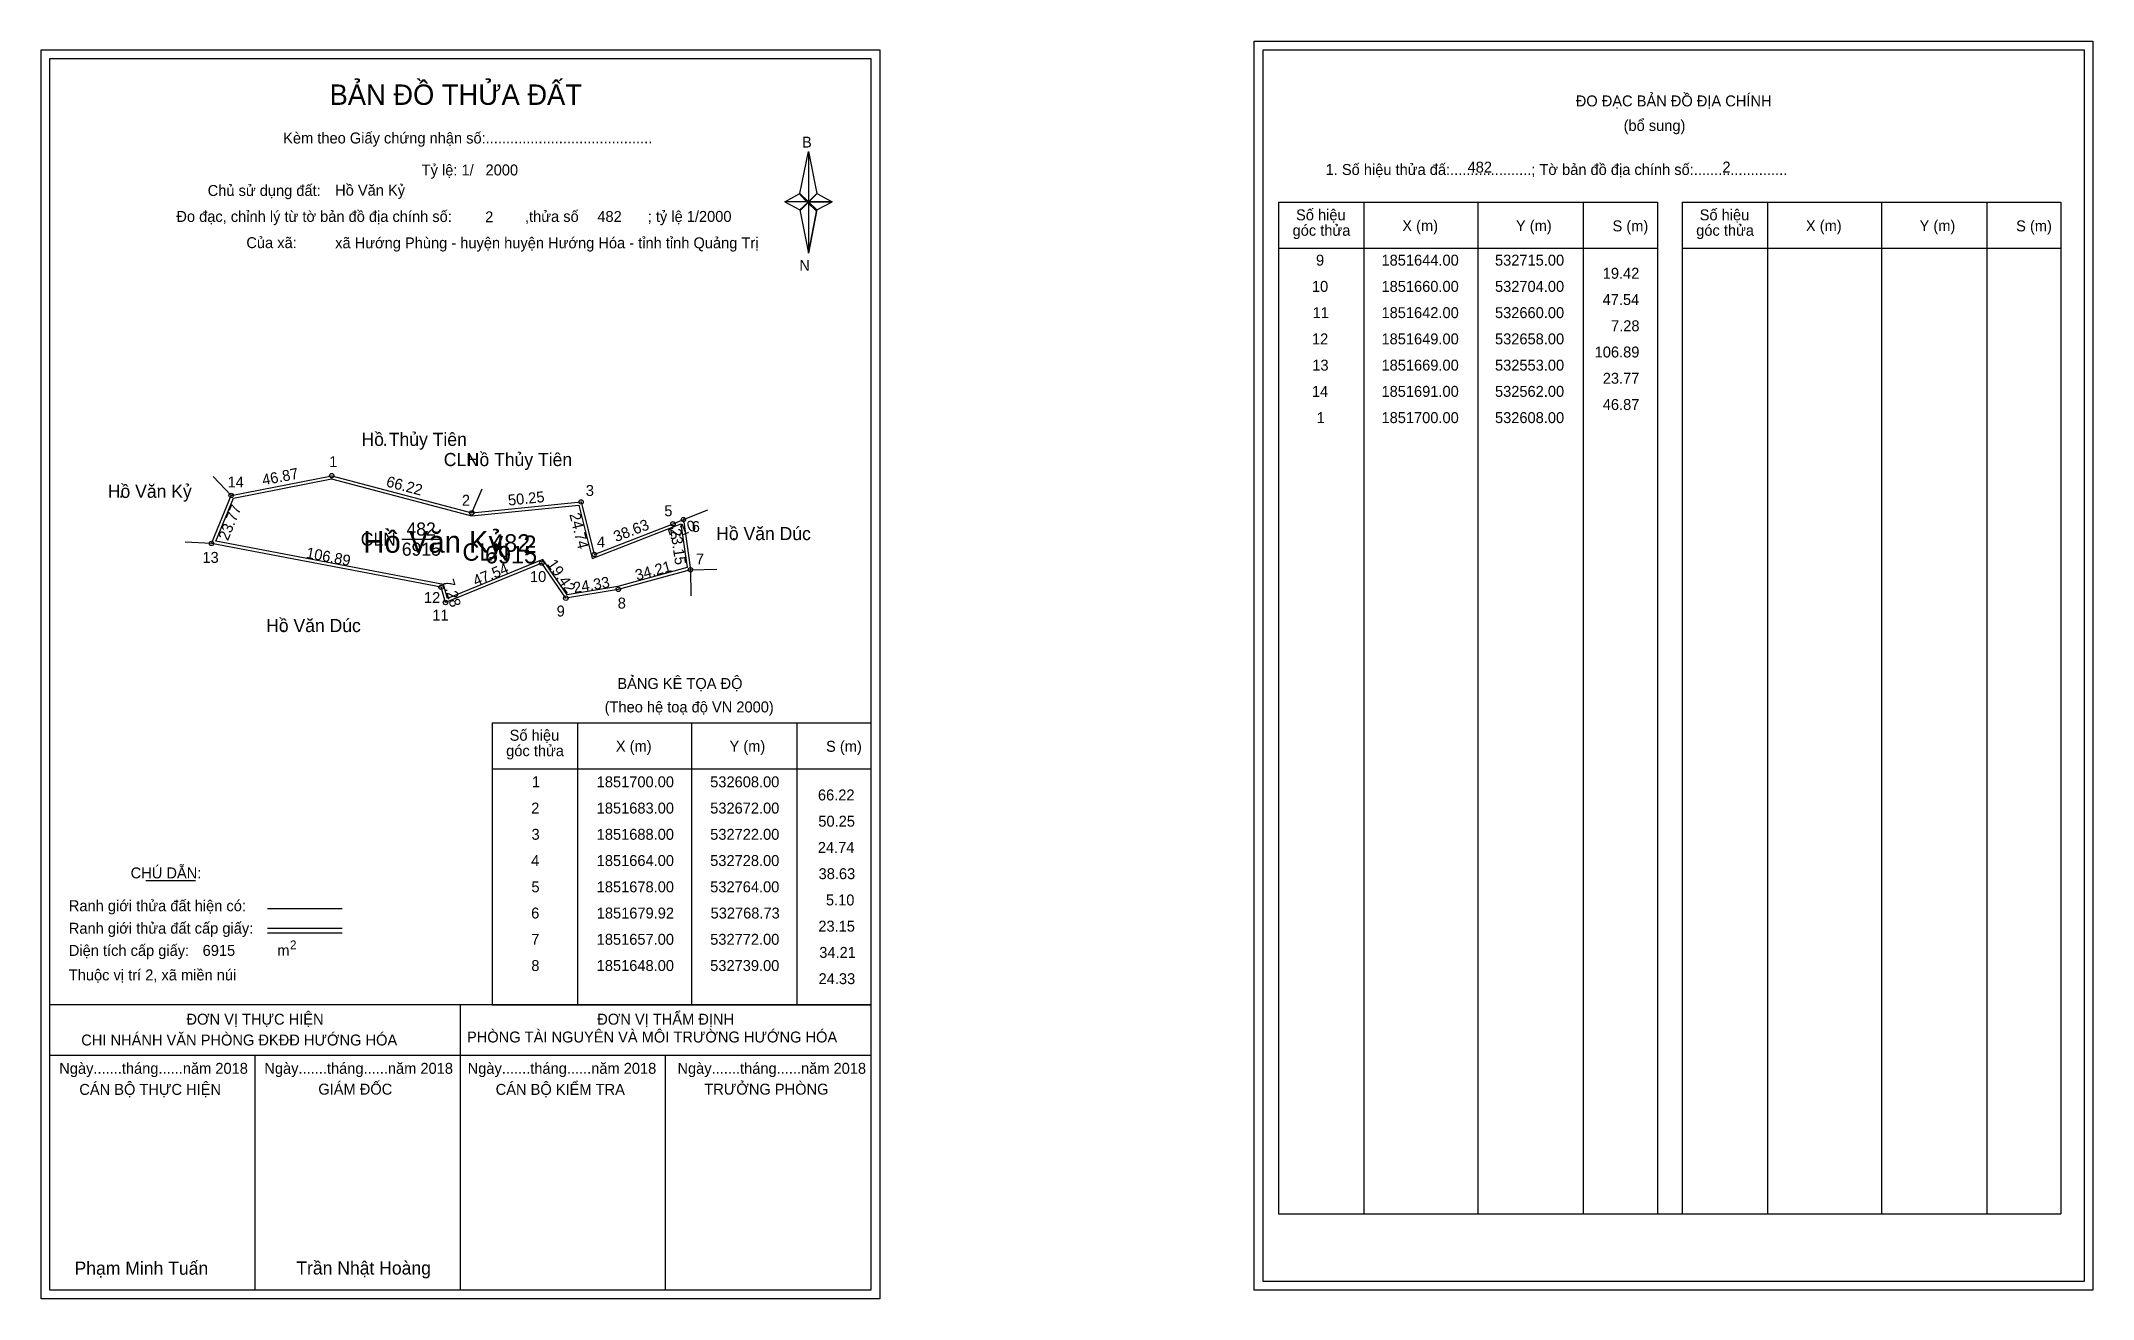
# Model space of a CAD drawing. Extents: x 532475 to 533413, y 1851324 to 1851899.
import ezdxf

# ---------------------------------------------------------------- set-up
doc = ezdxf.new("R2010")
doc.units = 0
for name, color, linetype in [('Level 1', 7, 'Continuous'), ('Level 10', 7, 'Continuous'), ('Level 11', 7, 'Continuous'), ('Level 13', 7, 'Continuous'), ('Level 2', 7, 'Continuous'), ('Level 27', 7, 'Continuous'), ('Level 3', 7, 'Continuous'), ('Level 36', 7, 'Continuous'), ('Level 4', 7, 'Continuous'), ('Level 49', 7, 'Continuous'), ('Level 5', 7, 'Continuous'), ('Level 53', 7, 'Continuous'), ('Level 55', 7, 'Continuous'), ('Level 6', 7, 'Continuous'), ('Level 60', 7, 'Continuous'), ('Level 63', 7, 'Continuous'), ('Level 7', 7, 'Continuous'), ('Level 9', 7, 'Continuous')]:
    doc.layers.add(name, color=color, linetype=linetype)

msp = doc.modelspace()

# ---------------------------------------------------------------- linework, layer by layer
at = {"layer": 'Level 1'}
for p, q in [((532479.09, 1851890.73), (532479.09, 1851890.73)), ((533033.74, 1851894.73), (533033.74, 1851894.73)), ((532821.94, 1851828.96), (532825.87, 1851848.24)), ((532825.87, 1851848.24), (532825.87, 1851825.19)), ((532825.87, 1851848.24), (532829.81, 1851828.96)), ((532815.05, 1851825.19), (532821.94, 1851828.96)), ((532821.94, 1851828.96), (532825.87, 1851825.19)), ((532825.58, 1851824.76), (532821.94, 1851828.52)), ((532825.87, 1851825.19), (532821.94, 1851821.51)), ((532825.58, 1851824.76), (532821.94, 1851821.07)), ((532821.94, 1851821.07), (532825.58, 1851824.76)), ((532829.51, 1851828.52), (532825.58, 1851824.76)), ((532825.58, 1851824.76), (532829.51, 1851828.52)), ((532829.51, 1851821.07), (532825.58, 1851824.76)), ((532829.81, 1851828.96), (532825.87, 1851825.19)), ((532825.87, 1851825.19), (532825.87, 1851801.79)), ((532825.87, 1851825.19), (532836.69, 1851825.19)), ((532825.87, 1851825.19), (532829.81, 1851821.51)), ((532829.81, 1851821.51), (532836.69, 1851825.19)), ((533040.8, 1851825.02), (533214.01, 1851825.02)), ((533079.98, 1851362.49), (533079.98, 1851825.02)), ((533132.13, 1851362.49), (533132.13, 1851825.02)), ((533180.07, 1851825.02), (533180.07, 1851362.49)), ((533214.01, 1851825.02), (533214.01, 1851362.49)), ((533225.32, 1851825.02), (533398.52, 1851825.02)), ((533264.5, 1851362.49), (533264.5, 1851825.02)), ((533316.64, 1851362.49), (533316.64, 1851825.02)), ((533364.59, 1851825.02), (533364.59, 1851362.49)), ((533398.52, 1851825.02), (533398.52, 1851362.49)), ((532821.94, 1851821.51), (532825.87, 1851801.79)), ((532829.81, 1851821.51), (532825.87, 1851801.79)), ((533040.8, 1851803.96), (533214.01, 1851803.96)), ((533225.32, 1851803.96), (533398.52, 1851803.96)), ((532681.28, 1851587.07), (532854.48, 1851587.07)), ((532720.46, 1851458.02), (532720.46, 1851587.07)), ((532772.6, 1851458.02), (532772.6, 1851587.07)), ((532820.55, 1851587.07), (532820.55, 1851458.02)), ((532681.28, 1851566.02), (532854.48, 1851566.02)), ((532522.93, 1851514.86), (532545.73, 1851514.86)), ((532578.66, 1851502.05), (532612.68, 1851502.05)), ((532578.66, 1851493.15), (532612.68, 1851493.15)), ((532578.66, 1851490.96), (532612.68, 1851490.96)), ((532692.75, 1851458.02), (532479.09, 1851458.02)), ((532854.48, 1851458.02), (532644.8, 1851458.02)), ((532666.79, 1851327.58), (532666.79, 1851458.02)), ((532681.28, 1851458.02), (532854.48, 1851458.02)), ((532854.49, 1851434.92), (532479.09, 1851434.92)), ((532572.94, 1851327.58), (532572.94, 1851434.92)), ((532760.64, 1851327.58), (532760.64, 1851434.92)), ((533040.8, 1851362.49), (533398.52, 1851362.49)), ((532854.48, 1851327.58), (532854.48, 1851327.58)), ((533409.14, 1851331.58), (533409.14, 1851331.58))]:
    msp.add_line(p, q, dxfattribs=at)
for points in [[(532821.94, 1851828.96), (532825.87, 1851848.24), (532825.87, 1851825.19)], [(532815.05, 1851825.19), (532821.94, 1851821.51), (532825.87, 1851825.19)], [(532825.87, 1851825.19), (532829.81, 1851828.96), (532836.69, 1851825.19)], [(532825.87, 1851825.19), (532825.87, 1851801.79), (532829.81, 1851821.51)]]:
    msp.add_lwpolyline(points, close=True, dxfattribs=at)
at = {"layer": 'Level 10'}
for points in [[(532768.73, 1851679.92), (532772, 1851657), (532739, 1851648), (532715, 1851644), (532704, 1851660), (532660, 1851642), (532658, 1851649), (532553, 1851669), (532562, 1851691), (532608, 1851700), (532672, 1851683), (532722, 1851688), (532728, 1851664), (532764, 1851678)], [(532767.6, 1851677.95), (532770.44, 1851658.03), (532738.7, 1851649.37), (532715.65, 1851645.53), (532704.51, 1851661.72), (532660.92, 1851643.89), (532659.11, 1851650.21), (532554.94, 1851670.05), (532563.01, 1851689.77), (532607.95, 1851698.56), (532671.89, 1851681.58), (532720.94, 1851686.49), (532727.03, 1851662.12), (532764.52, 1851676.7)]]:
    msp.add_lwpolyline(points, close=True, dxfattribs=at)
at = {"layer": 'Level 11'}
for centre in [(532608, 1851700), (532562, 1851691), (532722, 1851688), (532672, 1851683), (532764, 1851678), (532768.73, 1851679.92), (532768.73, 1851679.92), (532553, 1851669), (532704, 1851660), (532728, 1851664), (532772, 1851657), (532658, 1851649), (532739, 1851648), (532660, 1851642), (532715, 1851644)]:
    msp.add_circle(centre, 1, dxfattribs=at)
at = {"layer": 'Level 27'}
for p, q in [((532562, 1851691), (532553.72, 1851699.68)), ((532672, 1851683), (532676.73, 1851694.03)), ((532768.73, 1851679.92), (532779.85, 1851684.43)), ((532553, 1851669), (532541.01, 1851669.55)), ((532772, 1851657), (532784, 1851657.31)), ((532772, 1851657), (532772.1, 1851645))]:
    msp.add_line(p, q, dxfattribs=at)
at = {"layer": 'Level 3'}
for p, q in [((533040.8, 1851825.02), (533040.8, 1851362.49)), ((533225.32, 1851825.02), (533225.32, 1851362.49)), ((532681.28, 1851587.07), (532681.28, 1851458.02))]:
    msp.add_line(p, q, dxfattribs=at)
at = {"layer": 'Level 63'}
for points in [[(532475.09, 1851894.73), (532858.49, 1851894.73), (532858.49, 1851323.58), (532475.09, 1851323.58)], [(532479.09, 1851890.73), (532854.49, 1851890.73), (532854.49, 1851327.58), (532479.09, 1851327.58)], [(533029.74, 1851898.73), (533413.14, 1851898.73), (533413.14, 1851327.58), (533029.74, 1851327.58)], [(533033.74, 1851894.73), (533409.14, 1851894.73), (533409.14, 1851331.58), (533033.74, 1851331.58)]]:
    msp.add_lwpolyline(points, close=True, dxfattribs=at)
at = {"layer": 'Level 9'}
msp.add_line((532640.03, 1851671), (532657.19, 1851671), dxfattribs=at)

# ---------------------------------------------------------------- texts
at = {"layer": 'Level 1'}
for s, height, p in [('BẢN ĐỒ THỬA ĐẤT', 9.3313, (532607.02, 1851869.54)), ('ĐO ĐẠC BẢN ĐỒ ĐỊA CHÍNH', 5, (533176.69, 1851868.85)), ('(bổ sung)', 5, (533198.57, 1851857.61)), ('Kèm theo Giấy chứng nhận số:.........................................', 5, (532585.79, 1851851.88)), ('B', 5, (532822.96, 1851850)), ('1. Số hiệu thửa đấ:....................; Tờ bản đồ địa chính số:.......................', 5, (533062.35, 1851837.49)), ('Chủ sử dụng đất:', 5, (532551.27, 1851827.89)), ('Đo đạc, chỉnh lý từ tờ bản đồ địa chính số:                  ,thửa số                 ; tỷ lệ 1/2000', 5, (532536.95, 1851816.03)), ('Số hiệu', 5, (533048.83, 1851816.75)), ('X (m)', 5, (533097.4, 1851811.8)), ('Y (m)', 5, (533149.35, 1851811.8)), ('S (m)', 5, (533193.51, 1851811.7)), ('Số hiệu', 5, (533233.35, 1851816.75)), ('X (m)', 5, (533281.91, 1851811.8)), ('Y (m)', 5, (533333.87, 1851811.8)), ('S (m)', 5, (533378.02, 1851811.7)), ('Của xã:', 5, (532568.95, 1851804.03)), ('góc thửa', 5, (533047.25, 1851809.69)), ('góc thửa', 5, (533231.76, 1851809.69)), ('N', 5, (532821.76, 1851793.66)), ('BẢNG KÊ TỌA ĐỘ', 5, (532738.55, 1851602.48)), ('(Theo hệ toạ độ VN 2000)', 5, (532732.74, 1851591.76)), ('Số hiệu', 5, (532689.31, 1851578.81)), ('góc thửa', 5, (532687.73, 1851571.75)), ('X (m)', 5, (532737.87, 1851573.86)), ('Y (m)', 5, (532789.83, 1851573.86)), ('S (m)', 5, (532833.98, 1851573.76)), ('CHÚ DẪN:', 5, (532516.05, 1851515.87)), ('Ranh giới thửa đất hiện có:', 5, (532487.79, 1851500.87)), ('Ranh giới thửa đất cấp giấy:', 5, (532487.79, 1851490.59)), ('2', 4, (532588.89, 1851483.49)), ('Diện tích cấp giấy:', 5, (532487.79, 1851480.43)), ('m', 5, (532583.1, 1851480.47)), ('Thuộc vị trí 2, xã miền núi', 5, (532487.79, 1851469.23)), ('ĐƠN VỊ THỰC HIỆN', 5, (532541.56, 1851448.99)), ('ĐƠN VỊ THẨM ĐỊNH', 5, (532729.36, 1851448.99)), ('CHI NHÁNH VĂN PHÒNG ĐKĐĐ HƯỚNG HÓA', 5, (532493.47, 1851439.47)), ('PHÒNG TÀI NGUYÊN VÀ MÔI TRƯỜNG HƯỚNG HÓA', 5, (532669.81, 1851440.85)), ('Ngày.......tháng......năm 2018', 5, (532483.42, 1851426.52)), ('Ngày.......tháng......năm 2018', 5, (532577.17, 1851426.52)), ('Ngày.......tháng......năm 2018', 5, (532670.12, 1851426.52)), ('Ngày.......tháng......năm 2018', 5, (532766.03, 1851426.52)), ('CÁN BỘ THỰC HIỆN', 5, (532492.59, 1851416.89)), ('GIÁM ĐỐC', 5, (532601.85, 1851417.01)), ('CÁN BỘ KIỂM TRA', 5, (532682.93, 1851416.89)), ('TRƯỞNG PHÒNG', 5, (532778.31, 1851417.01)), ('Phạm Minh Tuấn', 6, (532490.41, 1851334.66)), ('Trần Nhật Hoàng', 6, (532591.79, 1851334.76))]:
    msp.add_text(s, height=height, dxfattribs=at).set_placement(p)
at = {"layer": 'Level 11'}
msp.add_text('Tỷ lệ: 1/', height=5, dxfattribs=at).set_placement((532649.1, 1851837.25))
at = {"layer": 'Level 13'}
for s, p in [('482', (532642.15, 1851672.6)), ('CLN', (532621.24, 1851668)), ('6915', (532640.04, 1851663.4))]:
    msp.add_text(s, height=6, dxfattribs=at).set_placement(p)
at = {"layer": 'Level 2'}
msp.add_text('Hồ Văn Kỷ', height=10, dxfattribs=at).set_placement((532622.43, 1851664.78))
at = {"layer": 'Level 3'}
msp.add_text('CLN', height=8, dxfattribs=at).set_placement((532667.75, 1851661.12))
at = {"layer": 'Level 36'}
for s, p in [('.', (532631.3, 1851713.63)), ('CLN', (532659.2, 1851704.39)), ('.', (532510.66, 1851689.87)), ('.', (532790.63, 1851670.54)), ('.', (532584.88, 1851628.49))]:
    msp.add_text(s, height=6, dxfattribs=at).set_placement(p)
at = {"layer": 'Level 4'}
msp.add_text('482', height=8, dxfattribs=at).set_placement((532680.88, 1851665.23))
at = {"layer": 'Level 49'}
for s, rotation, p in [('46.87', 11.0702, (532576.7, 1851695.51)), ('66.22', 345.12432, (532632.53, 1851695.14)), ('23.77', 67.75098, (532560.52, 1851669.96)), ('50.25', 5.71059, (532688.81, 1851686.29)), ('24.74', 284.03624, (532716.61, 1851682.34)), ('38.63', 21.25051, (532737.96, 1851669.59)), ('5.10', 22.0932, (532762.98, 1851670.46)), ('23.15', 278.1196, (532762.69, 1851675.51)), ('106.89', 349.2157, (532595.98, 1851662.44)), ('47.54', 22.24902, (532673.82, 1851649.38)), ('19.42', 304.50852, (532706.2, 1851659.63)), ('34.21', 15.25512, (532747.5, 1851651.98)), ('7.28', 285.9454, (532658.82, 1851651.95)), ('24.33', 9.46232, (532718.84, 1851646.26))]:
    msp.add_text(s, height=5, rotation=rotation, dxfattribs=at).set_placement(p)
at = {"layer": 'Level 5'}
msp.add_text('6915', height=8, dxfattribs=at).set_placement((532678.04, 1851659.88))
at = {"layer": 'Level 53'}
for s, p in [('9', (533057.95, 1851796.04)), ('1851644.00', (533087.89, 1851796.04)), ('532715.00', (533139.78, 1851796.04)), ('10', (533056.08, 1851784.04)), ('1851660.00', (533087.89, 1851784.04)), ('532704.00', (533139.78, 1851784.04)), ('19.42', (533189.03, 1851790.04)), ('47.54', (533188.98, 1851778.04)), ('11', (533056.4, 1851772.04)), ('1851642.00', (533087.89, 1851772.04)), ('532660.00', (533139.78, 1851772.04)), ('7.28', (533192.84, 1851766.04)), ('12', (533056.1, 1851760.04)), ('1851649.00', (533087.89, 1851760.04)), ('532658.00', (533139.78, 1851760.04)), ('106.89', (533185.34, 1851754.04)), ('13', (533056.26, 1851748.04)), ('1851669.00', (533087.89, 1851748.04)), ('532553.00', (533139.78, 1851748.04)), ('14', (533056.08, 1851736.04)), ('1851691.00', (533087.89, 1851736.04)), ('532562.00', (533139.78, 1851736.04)), ('23.77', (533189.05, 1851742.04)), ('46.87', (533189.05, 1851730.04)), ('1', (533058.25, 1851724.04)), ('1851700.00', (533087.89, 1851724.04)), ('532608.00', (533139.78, 1851724.04)), ('1', (532699.48, 1851557.52)), ('1851700.00', (532729.12, 1851557.52)), ('532608.00', (532781, 1851557.52)), ('66.22', (532830.26, 1851551.52)), ('2', (532699.18, 1851545.52)), ('1851683.00', (532729.12, 1851545.52)), ('532672.00', (532781, 1851545.52)), ('50.25', (532830.44, 1851539.52)), ('3', (532699.33, 1851533.52)), ('1851688.00', (532729.12, 1851533.52)), ('532722.00', (532781, 1851533.52)), ('4', (532699.15, 1851521.52)), ('1851664.00', (532729.12, 1851521.52)), ('532728.00', (532781, 1851521.52)), ('24.74', (532830.2, 1851527.52)), ('38.63', (532830.56, 1851515.52)), ('5', (532699.27, 1851509.52)), ('1851678.00', (532729.12, 1851509.52)), ('532764.00', (532781, 1851509.52)), ('5.10', (532833.91, 1851503.52)), ('6', (532699.16, 1851497.52)), ('1851679.92', (532729.14, 1851497.52)), ('532768.73', (532781.18, 1851497.52)), ('23.15', (532830.44, 1851491.52)), ('7', (532699.19, 1851485.52)), ('1851657.00', (532729.12, 1851485.52)), ('532772.00', (532781, 1851485.52)), ('8', (532699.23, 1851473.52)), ('1851648.00', (532729.12, 1851473.52)), ('532739.00', (532781, 1851473.52)), ('34.21', (532830.86, 1851479.52)), ('24.33', (532830.56, 1851467.52))]:
    msp.add_text(s, height=5, dxfattribs=at).set_placement(p)
at = {"layer": 'Level 55'}
for s, height, p in [('1', 0.8, (532607.78, 1851700)), ('0', 0.22, (532607.92, 1851699.78)), ('0', 0.22, (532607.92, 1851699.78)), ('14', 0.8, (532561.43, 1851691)), ('0', 0.22, (532561.92, 1851690.78)), ('0', 0.22, (532561.92, 1851690.78)), ('0', 0.22, (532561.92, 1851690.78)), ('0', 0.22, (532561.92, 1851690.78)), ('483', 0.22, (532721.77, 1851687.78)), ('3', 0.8, (532721.75, 1851688)), ('2', 0.8, (532671.73, 1851683)), ('483', 0.22, (532671.77, 1851682.78)), ('0', 0.22, (532671.92, 1851682.78)), ('0', 0.22, (532671.92, 1851682.78)), ('483', 0.22, (532763.77, 1851677.78)), ('5', 0.8, (532763.74, 1851678)), ('6', 0.8, (532768.46, 1851679.92)), ('483', 0.22, (532768.5, 1851679.7)), ('0', 0.22, (532768.65, 1851679.7)), ('13', 0.8, (532552.46, 1851669)), ('0', 0.22, (532552.92, 1851668.78)), ('0', 0.22, (532552.92, 1851668.78)), ('0', 0.22, (532552.92, 1851668.78)), ('10', 0.8, (532703.43, 1851660)), ('0', 0.22, (532703.92, 1851659.78)), ('4', 0.8, (532727.72, 1851664)), ('483', 0.22, (532727.77, 1851663.78)), ('7', 0.8, (532771.73, 1851657)), ('0', 0.22, (532771.92, 1851656.78)), ('0', 0.22, (532771.92, 1851656.78)), ('12', 0.8, (532657.43, 1851649)), ('0', 0.22, (532657.92, 1851648.78)), ('8', 0.8, (532738.74, 1851648)), ('0', 0.22, (532738.92, 1851647.78)), ('11', 0.8, (532659.48, 1851642)), ('0', 0.22, (532659.92, 1851641.78)), ('9', 0.8, (532714.73, 1851644)), ('0', 0.22, (532714.92, 1851643.78))]:
    msp.add_text(s, height=height, dxfattribs=at).set_placement(p)
at = {"layer": 'Level 6'}
for s, p in [('482', (533127.25, 1851838.57)), ('2', (533243.74, 1851838.61)), ('2000', (532678.3, 1851837.29)), ('Hồ Văn Kỷ', (532609.54, 1851828.03)), ('2', (532678.14, 1851815.85)), ('482', (532729.4, 1851816.01)), ('xã Hướng Phùng - huyện huyện Hướng Hóa - tỉnh tỉnh Quảng Trị', (532609.56, 1851803.95)), ('6915', (532548.97, 1851480.44))]:
    msp.add_text(s, height=5, dxfattribs=at).set_placement(p)
at = {"layer": 'Level 60'}
for s, p in [('Hồ Thủy Tiên', (532621.59, 1851713.63)), ('Hồ Thủy Tiên', (532669.73, 1851704.39)), ('Hồ Văn Kỷ', (532505.63, 1851689.87)), ('Hồ Văn Dúc', (532783.75, 1851670.54)), ('Hồ Văn Dúc', (532578.01, 1851628.49))]:
    msp.add_text(s, height=6, dxfattribs=at).set_placement(p)
at = {"layer": 'Level 7'}
msp.add_text('2', height=8, dxfattribs=at).set_placement((532695.64, 1851664.64))
at = {"layer": 'Level 9'}
for s, p in [('1', (532606.82, 1851703.9)), ('14', (532560.37, 1851694.6)), ('3', (532724.14, 1851690.73)), ('2', (532667.5, 1851686.25)), ('5', (532760.03, 1851681.45)), ('6', (532772.57, 1851674.23)), ('4', (532729.22, 1851667.18)), ('13', (532548.87, 1851660.14)), ('10', (532698.61, 1851651.37)), ('7', (532774.45, 1851659.39)), ('12', (532650.14, 1851641.78)), ('11', (532653.96, 1851633.74)), ('9', (532710.81, 1851635.61)), ('8', (532738.73, 1851639.25))]:
    msp.add_text(s, height=5, dxfattribs=at).set_placement(p)

doc.saveas('drawing.dxf')
